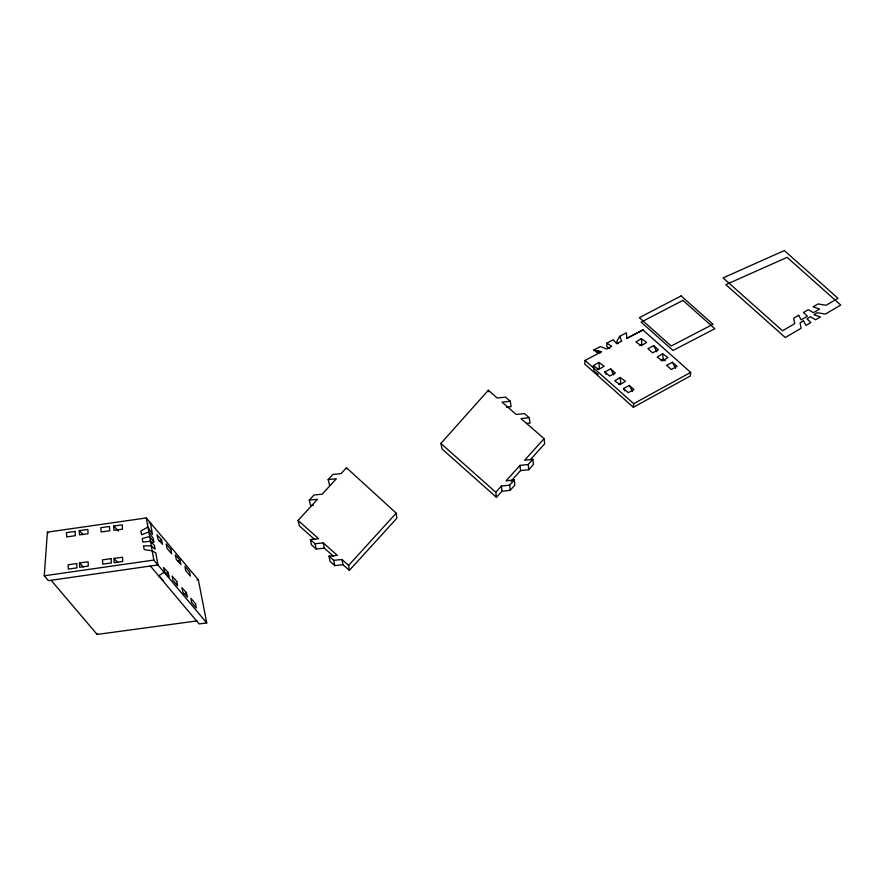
<?xml version="1.0" encoding="UTF-8"?>
<svg xmlns="http://www.w3.org/2000/svg" width="885" height="885" viewBox="0 0 885 885"><rect width="100%" height="100%" fill="white"/><g stroke="black" fill="none" stroke-linecap="round" stroke-linejoin="round"><path stroke-width="1.33" d="M642.997 329.972L626.846 338.369L626.392 332.815L619.644 336.377L621.724 341.079L616.701 343.723L613.205 339.774L606.867 343.126L606.8 346.621L609.699 348.568M197.123 620.894L97.129 634.423L97.173 633.583M151.357 542.527L153.824 541.908L149.642 536.598L142.231 538.478L142.883 542.129L150.472 541.211L154.477 545.536L155.129 549.198L151.313 545.901L143.547 545.802L144.211 549.563L152.187 550.813L155.793 552.926L157.939 564.94L48.387 580.66L44.25 575.792L47.403 532.128L146.313 517.946L198.34 579.752L206.725 622.918L199.125 623.947L150.384 566.024M606.867 343.126L611.712 346.356L606.69 349.011L600.428 346.522L593.68 350.084L601.557 351.721L585.062 360.427L584.764 364.045L633.35 407.277L690.333 375.97L690.676 372.386L642.908 329.895L626.846 338.369M642.853 330.57L642.908 329.895M633.35 407.277L633.704 403.693L585.062 360.427M619.644 336.377L616.856 341.311L617.896 343.668M510.966 481.23L520.546 470.599L528.765 469.703L533.412 464.548L532.858 459.337L528.212 464.503L520.004 465.388L506.065 480.865L514.285 479.98L514.827 485.179L510.18 490.334L501.961 491.23L496.452 497.348L442.124 449.027L440.885 443.44L488.332 390.263L497.281 398.029L505.534 397.133L510.269 401.248L511.11 406.635L506.397 407.155M496.452 497.348L495.788 492.281L501.419 486.031L509.638 485.135L514.285 479.98M526.531 423.472L530.071 423.085L529.23 417.698L520.988 418.594L544.087 438.639L524.639 460.233L532.858 459.337M530.502 459.536L544.673 443.805L544.087 438.639M396.214 513.134L396.889 518.201L349.365 570.383L348.601 565.415L396.214 513.134L346.477 467.756L341.079 473.619L332.86 474.46L328.147 479.593L329.519 485.046M313.378 505.313L310.635 505.589L309.263 500.136L313.987 495.003L322.206 494.162L336.366 478.752L328.147 479.593M314.629 539.485L299.395 525.933L298.057 520.435L317.483 499.295L309.263 500.136M159.234 541.233L161.535 539.75L156.966 534.706L158.028 539.275L162.608 544.33L161.535 539.75M177.542 561.433L179.843 559.951L175.263 554.906L176.336 559.475L180.916 564.53L179.843 559.951M164.599 571.987L169.179 577.042L168.117 572.462L163.537 567.418L164.599 571.987L158.846 575.692L163.426 580.737M165.816 573.945L168.117 572.462M184.113 594.145L186.414 592.662L181.845 587.618L182.907 592.187L187.487 597.242L186.414 592.662M593.415 365.704L598.857 362.385L604.178 366.169L598.747 369.488L593.415 365.704L593.99 371.269L598.249 374.3M641.337 338.656L635.895 341.975L641.216 345.758L646.658 342.429L641.337 338.656L641.902 344.21L639.733 345.548M597.253 369.277L599.433 367.95L598.857 362.385M620.164 377.508L614.721 380.827L620.042 384.61L625.485 381.28L620.164 377.508L620.728 383.061L618.56 384.4M662.633 353.768L657.201 357.086L662.522 360.87L667.965 357.551L662.633 353.768L663.208 359.332L665.343 360.848M661.029 360.66L663.208 359.332M633.704 403.693L690.676 372.386M593.68 350.084L596.59 352.009L598.658 350.925M653.738 345.67L647.92 348.701L652.588 352.849L658.407 349.829L653.738 345.67L656.88 351.721M604.864 371.888L610.683 368.868L615.352 373.016L609.533 376.036L604.864 371.888L606.125 374.3M672.401 362.275L666.582 365.306L671.25 369.454L677.069 366.434L672.401 362.275L675.554 368.326M623.527 388.493L629.346 385.473L634.014 389.621L628.195 392.641L623.527 388.493L624.788 390.904M149.001 523.024L150.417 522.814L152.508 534.518L147.928 526.995L140.903 531.044L141.578 534.805L148.813 531.907L153.171 538.246L153.824 541.908M44.25 575.792L153.835 560.072L206.725 622.918M196.912 579.952L198.34 579.752M79.285 530.58L87.892 529.44L88.046 533.732L79.44 534.872L79.285 530.58L83.057 534.584M113.711 526.022L122.318 524.882L122.473 529.175L113.866 530.314L113.711 526.022L118.424 531.033M79.506 562.926L88.113 561.798L88.268 566.09L79.661 567.23L79.506 562.926L83.278 566.942M113.933 558.38L122.539 557.24L122.694 561.533L114.088 562.672L113.933 558.38L117.705 562.384M510.269 401.248L502.016 402.144L516.243 414.479L524.495 413.583L529.23 417.698M333.38 556.167L324.375 548.158L316.122 548.999L311.465 544.85L310.381 539.584L318.633 538.744L298.057 520.435M310.381 539.584L315.049 543.733L323.291 542.892L337.296 555.349L329.043 556.189L330.127 561.455L334.795 565.603L343.037 564.763L349.365 570.383M329.043 556.189L333.711 560.338L341.964 559.497L348.601 565.415M596.59 352.009L600.539 352.827M440.885 443.44L495.788 492.281M47.403 532.128L48.177 533.047M51.275 580.494L97.129 634.423M629.346 385.473L632.498 391.513M610.683 368.868L613.825 374.908M346.477 467.756L346.71 468.796M488.332 390.263L488.62 391.679M341.964 559.497L343.037 564.763M333.711 560.338L334.795 565.603M323.291 542.892L324.375 548.158M315.049 543.733L316.122 548.999M146.313 517.946L153.835 560.072M528.212 464.503L528.765 469.703M520.004 465.388L520.546 470.599M509.638 485.135L510.18 490.334M501.419 486.031L501.961 491.23M798.646 315.303L793.701 318.191L794.719 323.644L782.539 330.769L723.089 277.89L784.342 250.577L838.006 298.311L826.081 305.281L818.072 303.931L813.127 306.818L819.61 309.075L813.437 312.682L808.293 309.65L803.48 312.471L807.363 316.244L801.19 319.85L798.646 315.303M803.469 320.824L800.084 322.804L801.102 328.258L785.283 337.517L725.855 284.649L787.119 257.347L840.75 305.059L825.351 314.075L817.331 312.715L813.946 314.695L820.428 316.941L815.616 319.762L810.472 316.73L806.954 318.788L810.837 322.56L806.014 325.381L803.469 320.824M681.129 295.922L639.335 317.66L671.206 346.013L713 324.275L681.129 295.922M682.943 300.38L641.138 322.118L673.02 350.471L714.814 328.733L682.943 300.38M75.037 531.409L66.441 532.637L66.718 536.918L75.325 535.691L75.037 531.409M109.452 526.475L100.846 527.703L101.133 531.985L109.729 530.746L109.452 526.475M76.685 563.579L68.079 564.807L68.355 569.088L76.962 567.86L76.685 563.579M111.09 558.634L102.483 559.873L102.771 564.154L111.366 562.915L111.09 558.634M170.882 549.618L166.203 544.054L166.922 548.235L171.601 553.789L170.882 549.618M189.6 571.865L184.921 566.312L185.64 570.482L190.33 576.047L189.6 571.865M176.845 581.6L172.166 576.035L172.885 580.217L177.564 585.77L176.845 581.6M195.574 603.847L190.894 598.293L191.614 602.464L196.293 608.028L195.574 603.847"/></g></svg>
